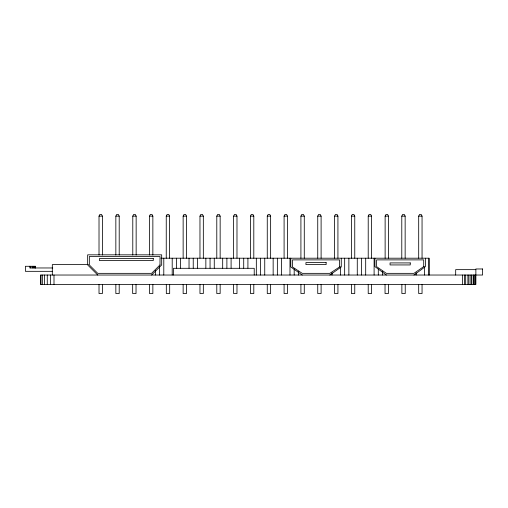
<?xml version="1.0" encoding="UTF-8"?>
<svg xmlns="http://www.w3.org/2000/svg" width="508" height="508" viewBox="0 0 508 508"><rect width="100%" height="100%" fill="white"/><g stroke="black" fill="none" stroke-linecap="round" stroke-linejoin="round"><path stroke-width="0.76" d="M99.016 255.029L99.016 216.141L99.86 214.459L101.543 214.459L102.381 216.141L102.381 255.029M115.843 255.029L115.843 216.141L116.681 214.459L118.364 214.459L119.209 216.141L119.209 255.029M132.785 255.029L132.785 216.141L133.629 214.459L135.306 214.459L136.15 216.141L136.15 255.029M149.492 255.029L149.492 216.141L150.33 214.459L152.013 214.459L152.857 216.141L152.857 255.029M166.249 258.204L166.249 216.141L167.094 214.459L168.777 214.459L169.615 216.141L169.615 258.204M183.14 258.204L183.14 216.141L183.985 214.459L185.668 214.459L186.506 216.141L186.506 258.204M199.968 258.204L199.968 216.141L200.806 214.459L202.489 214.459L203.333 216.141L203.333 258.204M216.789 258.204L216.789 216.141L217.634 214.459L219.316 214.459L220.154 216.141L220.154 258.204M233.617 258.204L233.617 216.141L234.455 214.459L236.137 214.459L236.982 216.141L236.982 258.204M250.444 258.204L250.444 216.141L251.282 214.459L252.965 214.459L253.803 216.141L253.803 258.204M267.265 258.204L267.265 216.141L268.11 214.459L269.792 214.459L270.631 216.141L270.631 258.204M284.093 258.204L284.093 216.141L284.931 214.459L286.614 214.459L287.458 216.141L287.458 258.204M300.914 258.204L300.914 216.141L301.758 214.459L303.441 214.459L304.279 216.141L304.279 258.204M317.741 258.204L317.741 216.141L318.579 214.459L320.262 214.459L321.107 216.141L321.107 258.204M334.569 258.204L334.569 216.141L335.407 214.459L337.09 214.459L337.928 216.141L337.928 258.204M351.39 258.204L351.39 216.141L352.235 214.459L353.917 214.459L354.755 216.141L354.755 258.204M368.217 258.204L368.217 216.141L369.056 214.459L370.738 214.459L371.583 216.141L371.583 258.204M385.127 258.204L385.127 216.141L385.966 214.459L387.648 214.459L388.487 216.141L388.487 258.204M401.784 258.204L401.784 216.141L402.622 214.459L404.305 214.459L405.149 216.141L405.149 258.204M418.694 258.204L418.694 216.141L419.532 214.459L421.215 214.459L422.053 216.141L422.053 258.204M151.587 275.031L161.684 264.935L161.684 254.838L87.655 254.838L87.655 264.935L97.746 275.031M413.957 275.031L425.393 266.617L425.393 258.204M329.832 275.031L341.268 266.954L341.268 258.204M99.016 216.141L102.381 216.141M115.843 216.141L119.209 216.141M132.785 216.141L136.15 216.141M149.492 216.141L152.857 216.141M166.249 216.141L169.615 216.141M183.14 216.141L186.506 216.141M199.968 216.141L203.333 216.141M216.789 216.141L220.154 216.141M233.617 216.141L236.982 216.141M250.444 216.141L253.803 216.141M267.265 216.141L270.631 216.141M284.093 216.141L287.458 216.141M300.914 216.141L304.279 216.141M317.741 216.141L321.107 216.141M334.569 216.141L337.928 216.141M351.39 216.141L354.755 216.141M368.217 216.141L371.583 216.141M385.127 216.141L388.487 216.141M401.784 216.141L405.149 216.141M418.694 216.141L422.053 216.141M160.985 258.204L429.12 258.204L429.12 275.031M88.519 264.598L52.318 264.598L52.318 275.031M52.762 267.964L29.813 267.964L29.813 266.281M475.869 269.646L455.682 269.646L455.682 275.031M52.311 271.329L25.4 271.329L25.4 266.281L35.496 266.281L35.496 267.964M302.235 275.031L290.798 266.954L290.798 258.204M386.359 275.031L374.923 266.617L374.923 258.204M475.355 275.031L475.355 284.455M474.986 275.031L474.986 284.455M473.958 275.031L473.958 284.455M473.31 275.031L473.31 284.455M471.767 275.031L471.767 284.455M470.897 275.031L470.897 284.455M468.947 275.031L468.947 284.455M467.906 275.031L467.906 284.455M465.677 275.031L465.677 284.455M464.534 275.031L464.534 284.455M462.407 275.031L462.407 284.455M428.835 258.204L428.835 275.031M424.58 266.617L424.58 275.031M422.053 284.455L422.053 293.541L418.694 293.541L418.694 284.455M416.166 272.739L416.166 275.031M405.232 284.455L405.232 293.541L401.866 293.541L401.866 284.455M388.404 284.455L388.404 293.541L385.039 293.541L385.039 284.455M382.518 271.209L382.518 275.031M378.308 268.916L378.308 275.031M374.104 258.204L374.104 275.031M371.583 284.455L371.583 293.541L368.217 293.541L368.217 284.455M365.69 258.204L365.69 275.031M361.486 258.204L361.486 275.031M357.276 258.204L357.276 275.031M354.755 284.455L354.755 293.541L351.39 293.541L351.39 284.455M348.869 258.204L348.869 275.031M344.659 258.204L344.659 275.031M340.455 266.617L340.455 275.031M337.928 284.455L337.928 293.541L334.569 293.541L334.569 284.455M332.041 272.739L332.041 275.031M321.107 284.455L321.107 293.541L317.741 293.541L317.741 284.455M304.279 284.455L304.279 293.541L300.914 293.541L300.914 284.455M298.393 271.209L298.393 275.031M294.183 268.916L294.183 275.031M289.979 258.204L289.979 275.031M287.458 284.455L287.458 293.541L284.093 293.541L284.093 284.455M281.565 258.204L281.565 275.031M277.362 258.204L277.362 275.031M273.152 258.204L273.152 275.031M270.631 284.455L270.631 293.541L267.265 293.541L267.265 284.455M264.744 258.204L264.744 275.031M260.534 258.204L260.534 275.031M256.33 258.204L256.33 275.031M254.222 275.031L254.222 268.3L173.457 268.3L173.457 275.031M253.803 284.455L253.803 293.541L250.444 293.541L250.444 284.455M247.917 258.204L247.917 268.148M243.713 258.204L243.713 268.148M239.503 258.204L239.503 268.148M236.982 284.455L236.982 293.541L233.617 293.541L233.617 284.455M231.096 258.204L231.096 268.148M226.886 258.204L226.886 268.148M222.682 258.204L222.682 268.148M220.154 284.455L220.154 293.541L216.789 293.541L216.789 284.455M214.268 258.204L214.268 268.148M210.058 258.204L210.058 268.148M205.854 258.204L205.854 268.148M203.333 284.455L203.333 293.541L199.968 293.541L199.968 284.455M197.441 258.204L197.441 268.148M193.237 258.204L193.237 268.148M189.033 258.204L189.033 268.148M186.506 284.455L186.506 293.541L183.14 293.541L183.14 284.455M180.619 258.204L180.619 268.148M176.409 258.204L176.409 268.148M172.206 258.204L172.206 275.031M169.678 284.455L169.678 293.541L166.319 293.541L166.319 284.455M163.792 258.204L163.792 275.031M159.588 266.617L159.588 275.031M155.378 270.44L155.378 275.031M152.857 284.455L152.857 293.541L149.492 293.541L149.492 284.455M136.03 284.455L136.03 293.541L132.664 293.541L132.664 284.455M119.209 284.455L119.209 293.541L115.843 293.541L115.843 284.455M102.381 284.455L102.381 293.541L99.016 293.541L99.016 284.455M54 275.031L54 284.455M50.521 275.031L50.521 284.455M47.269 275.031L47.269 284.455M44.482 275.031L44.482 284.455M42.348 275.031L42.348 284.455M41.002 275.031L41.002 284.455M35.306 266.281L35.306 267.964M34.741 266.281L34.741 267.964M33.801 266.281L33.801 267.964M32.487 266.281L32.487 267.964M30.81 266.281L30.81 267.964M160.001 264.935L151.587 273.348L97.746 273.348L89.332 264.935L89.332 256.521L160.001 256.521L160.001 264.935M423.71 266.617L413.957 273.348L386.359 273.348L376.606 266.617L376.606 259.886L423.71 259.886L423.71 266.617M339.585 266.954L329.832 273.348L302.235 273.348L292.481 266.954L292.481 259.886L339.585 259.886L339.585 266.954M153.27 258.54L99.428 258.54L99.428 260.56L153.27 260.56L153.27 258.54M326.13 262.579L305.937 262.579L305.937 264.598L326.13 264.598L326.13 262.579M410.254 262.915L390.061 262.915L390.061 264.935L410.254 264.935L410.254 262.915M482.6 268.973L475.869 268.973L475.869 284.455L40.545 284.455L40.545 275.031L482.6 275.031L482.6 268.973"/></g></svg>
